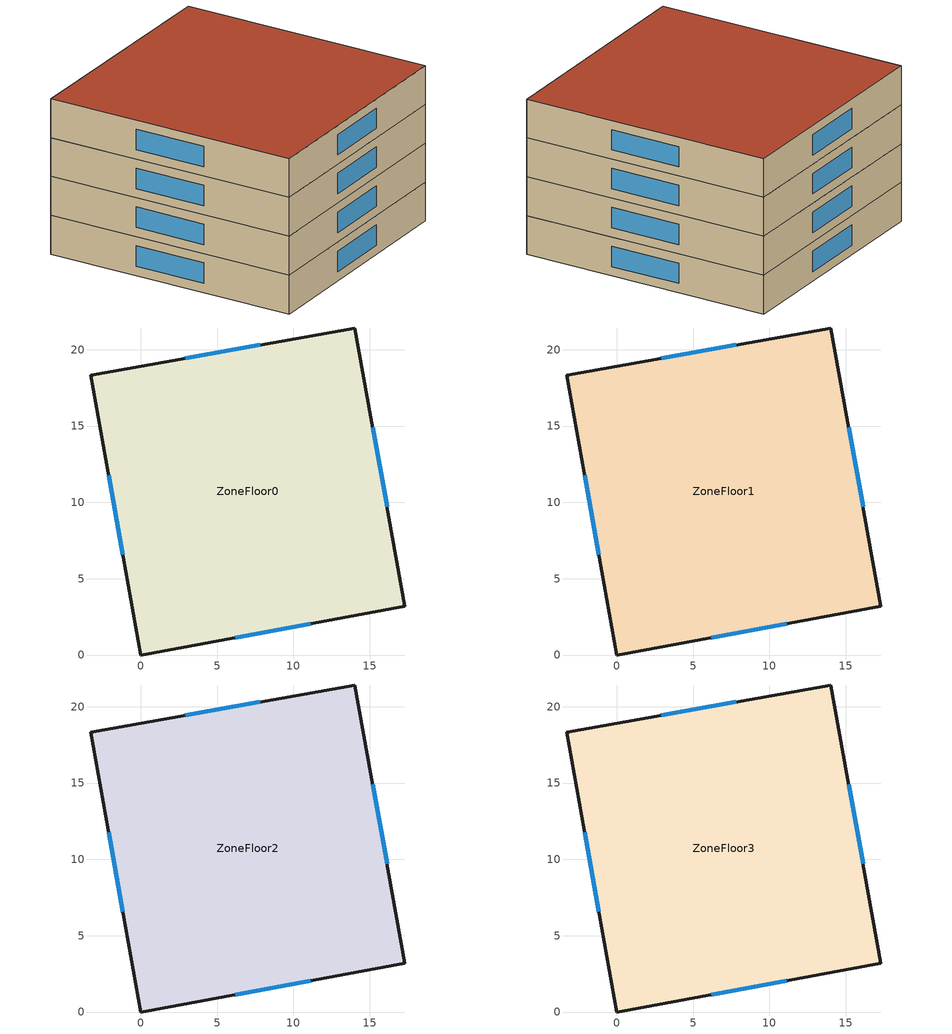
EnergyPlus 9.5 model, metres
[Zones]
ZoneFloor0
 floor ground (http://uesl_data/sources/archetypes/grounds/Ground1918_concrete_medium): 0,0 -3.29,18.34 14.03,21.42 17.3,3.19 z0
 wall outside (http://uesl_data/sources/archetypes/walls/Wall1918_brick_dl_medium): -3.29,18.34 0,0 17.3,3.19 14.03,21.42 -3.29,18.34 z0:2.85
 window (http://uesl_data/sources/archetypes/windows/Window1918_Standard): -2.11,11.78 -1.18,6.56 / 7.84,20.32 2.9,19.44 / 16.13,9.71 15.2,14.9 / 6.18,1.14 11.12,2.05 z0.68:2.17
ZoneFloor1
 floor to ZoneFloor0 (http://uesl_data/sources/archetypes/floors/cesar_default_internal_ceiling_mirrored): 0,0 -3.29,18.34 14.03,21.42 17.3,3.19 z2.85
 wall outside (http://uesl_data/sources/archetypes/walls/Wall1918_brick_dl_medium): -3.29,18.34 0,0 17.3,3.19 14.03,21.42 -3.29,18.34 z2.85:5.7
 window (http://uesl_data/sources/archetypes/windows/Window1918_Standard): -2.11,11.78 -1.18,6.56 / 7.84,20.32 2.9,19.44 / 16.13,9.71 15.2,14.9 / 6.18,1.14 11.12,2.05 z3.52:5.03
ZoneFloor2
 floor to ZoneFloor1 (http://uesl_data/sources/archetypes/floors/cesar_default_internal_ceiling_mirrored): 0,0 -3.29,18.34 14.03,21.42 17.3,3.19 z5.7
 wall outside (http://uesl_data/sources/archetypes/walls/Wall1918_brick_dl_medium): -3.29,18.34 0,0 17.3,3.19 14.03,21.42 -3.29,18.34 z5.7:8.55
 window (http://uesl_data/sources/archetypes/windows/Window1918_Standard): -2.11,11.78 -1.18,6.56 / 7.84,20.32 2.9,19.44 / 16.13,9.71 15.2,14.9 / 6.18,1.14 11.12,2.05 z6.38:7.88
ZoneFloor3
 floor to ZoneFloor2 (http://uesl_data/sources/archetypes/floors/cesar_default_internal_ceiling_mirrored): 0,0 -3.29,18.34 14.03,21.42 17.3,3.19 z8.55
 wall outside (http://uesl_data/sources/archetypes/walls/Wall1918_brick_dl_medium): -3.29,18.34 0,0 17.3,3.19 14.03,21.42 -3.29,18.34 z8.55:11.4
 window (http://uesl_data/sources/archetypes/windows/Window1918_Standard): -2.11,11.78 -1.18,6.56 / 7.84,20.32 2.9,19.44 / 16.13,9.71 15.2,14.9 / 6.18,1.14 11.12,2.05 z9.22:10.72
 roof outside (http://uesl_data/sources/archetypes/roofs/Roof1918_peatfiber_medium): 17.3,3.19 14.03,21.42 -3.29,18.34 0,0 z11.4
[BUILDING]
Building: North Axis=0; Terrain=Suburbs; Loads Convergence Tolerance Value=0.04; Temperature Convergence Tolerance Value=0.4; Solar Distribution=FullExterior; Maximum Number of Warmup Days=25; Minimum Number of Warmup Days=1
[SITE:GROUNDTEMPERATURE:BUILDINGSURFACE]
18, 18, 18, 18, 18, 18, 18, 18, 18, 18, 18, 18
[SITE:GROUNDTEMPERATURE:FCFACTORMETHOD]
January Ground Temperature=1.6; February Ground Temperature=0.7; March Ground Temperature=2.3; April Ground Temperature=4.8; May Ground Temperature=11.2; June Ground Temperature=16.2; July Ground Temperature=19.6; August Ground Temperature=20.6; September Ground Temperature=18.9; October Ground Temperature=15; November Ground Temperature=9.8; December Ground Temperature=5
[SITE:GROUNDTEMPERATURE:SHALLOW]
14, 14, 14, 14, 14, 14, 14, 14, 14, 14, 14, 14
[SITE:GROUNDTEMPERATURE:DEEP]
14, 14, 14, 14, 14, 14, 14, 14, 14, 14, 14, 14
[MATERIAL] Roughness=Rough; Thermal Absorptance=0.9
Name | Thickness | Conductivity | Density | Specific Heat | Solar Absorptance | Visible Absorptance
http://uesl_data/sources/archetypes/constructionLayers/1918_Gr2_L1; http://uesl_data/sources/archetypes/constructionLayers/1918_Ro1_L3 | 0.015 | 0.87 | 1600 | 1000 | 0.6 | 0.6
http://uesl_data/sources/archetypes/constructionLayers/1918_Gr2_L2 | 0.16 | 2.3 | 2300 | 1000 | 0.6 | 0.6
http://uesl_data/sources/archetypes/constructionLayers/1918_Gr2_L3 | 0.03 | 0.047 | 250 | 1300 | 0.6 | 0.6
http://uesl_data/sources/archetypes/constructionLayers/1918_Gr2_L4 | 0.02 | 0.7 | 1600 | 1000 | 0.7 | 0.7
http://uesl_data/sources/archetypes/constructionLayers/1918_Gr2_L5 | 0.025 | 0.14 | 550 | 2300 | 0.6 | 0.6
http://uesl_data/sources/archetypes/floors/cesar_default_internal_ceiling_L1 | 0.1 | 1.4 | 2100 | 840 | 0.6 | 0.6
http://uesl_data/sources/archetypes/constructionLayers/1918_Wa4_L1 | 0.115 | 0.96 | 2000 | 840 | 0.6 | 0.6
http://uesl_data/sources/archetypes/constructionLayers/1918_Wa4_L3 | 0.115 | 0.81 | 1500 | 840 | 0.6 | 0.6
http://uesl_data/sources/archetypes/constructionLayers/1918_Wa4_L4 | 0.015 | 0.7 | 1100 | 900 | 0.6 | 0.6
http://uesl_data/sources/archetypes/constructionLayers/1918_Ro1_L1 | 0.02 | 0.14 | 550 | 2300 | 0.6 | 0.6
http://uesl_data/sources/archetypes/constructionLayers/1918_Ro1_L2 | 0.04 | 0.047 | 250 | 1300 | 0.6 | 0.6
[MATERIAL:AIRGAP]
http://uesl_data/sources/archetypes/constructionLayers/1918_Wa4_L2: Thermal Resistance=0.175
[WINDOWMATERIAL:GLAZING] Optical Data Type=SpectralAverage; Solar Transmittance at Normal Incidence=0.775; Front Side Solar Reflectance at Normal Incidence=0.071; Back Side Solar Reflectance at Normal Incidence=0.071; Visible Transmittance at Normal Incidence=0.881; Front Side Visible Reflectance at Normal Incidence=0.08; Back Side Visible Reflectance at Normal Incidence=0.08; Infrared Transmittance at Normal Incidence=0; Front Side Infrared Hemispherical Emissivity=0.84; Back Side Infrared Hemispherical Emissivity=0.84; Conductivity=0.9; Dirt Correction Factor for Solar and Visible Transmittance=1; Solar Diffusing=No; Youngs modulus=72000000000; Poissons ratio=0.22
Name | Thickness
http://uesl_data/sources/archetypes/constructionLayers/1918_Wi1_L1 | 0.006
http://uesl_data/sources/archetypes/constructionLayers/1918_Wi1_L3 | 0.005
[WINDOWMATERIAL:GAS]
http://uesl_data/sources/archetypes/constructionLayers/1918_Wi1_L2: Gas Type=Air; Thickness=0.01
[CONSTRUCTION]
http://uesl_data/sources/archetypes/grounds/Ground1918_concrete_medium: http://uesl_data/sources/archetypes/constructionLayers/1918_Gr2_L1, http://uesl_data/sources/archetypes/constructionLayers/1918_Gr2_L2, http://uesl_data/sources/archetypes/constructionLayers/1918_Gr2_L3, http://uesl_data/sources/archetypes/constructionLayers/1918_Gr2_L4, http://uesl_data/sources/archetypes/constructionLayers/1918_Gr2_L5
http://uesl_data/sources/archetypes/floors/cesar_default_internal_ceiling_mirrored: http://uesl_data/sources/archetypes/floors/cesar_default_internal_ceiling_L1
http://uesl_data/sources/archetypes/walls/Wall1918_brick_dl_medium: http://uesl_data/sources/archetypes/constructionLayers/1918_Wa4_L1, http://uesl_data/sources/archetypes/constructionLayers/1918_Wa4_L2, http://uesl_data/sources/archetypes/constructionLayers/1918_Wa4_L3, http://uesl_data/sources/archetypes/constructionLayers/1918_Wa4_L4
http://uesl_data/sources/archetypes/roofs/Roof1918_peatfiber_medium: http://uesl_data/sources/archetypes/constructionLayers/1918_Ro1_L1, http://uesl_data/sources/archetypes/constructionLayers/1918_Ro1_L2, http://uesl_data/sources/archetypes/constructionLayers/1918_Ro1_L3
http://uesl_data/sources/archetypes/windows/Window1918_Standard: http://uesl_data/sources/archetypes/constructionLayers/1918_Wi1_L1, http://uesl_data/sources/archetypes/constructionLayers/1918_Wi1_L2, http://uesl_data/sources/archetypes/constructionLayers/1918_Wi1_L3
[ZONE] Type=1; Multiplier=1; Ceiling Height=autocalculate; Volume=autocalculate; Floor Area=autocalculate; Part of Total Floor Area=Yes
ZoneFloor0; ZoneFloor1; ZoneFloor2; ZoneFloor3
[PEOPLE] Number of People Schedule=mfh_nominal_occupancy; Number of People Calculation Method=Area/Person; Zone Floor Area per Person=25.64103; Fraction Radiant=0.3; Sensible Heat Fraction=autocalculate; Activity Level Schedule=mfh_nominal_activity; Carbon Dioxide Generation Rate=3.82e-08; Enable ASHRAE 55 Comfort Warnings=No; Mean Radiant Temperature Calculation Type=ZoneAveraged; Clothing Insulation Calculation Method=ClothingInsulationSchedule
Name | Zone or ZoneList
ZoneFloor0_People | ZoneFloor0
ZoneFloor1_People | ZoneFloor1
ZoneFloor2_People | ZoneFloor2
ZoneFloor3_People | ZoneFloor3
[LIGHTS] Schedule=mfh_nominal_lighting; Design Level Calculation Method=Watts/Area; Watts per Zone Floor Area=10.3104; Return Air Fraction=0; Fraction Radiant=0.4; Fraction Visible=0.2; Fraction Replaceable=1; EndUse Subcategory=General; Return Air Fraction Calculated from Plenum Temperature=No; Return Air Fraction Function of Plenum Temperature Coefficient 1=0; Return Air Fraction Function of Plenum Temperature Coefficient 2=0
Name | Zone or ZoneList
ZoneFloor0_Lights | ZoneFloor0
ZoneFloor1_Lights | ZoneFloor1
ZoneFloor2_Lights | ZoneFloor2
ZoneFloor3_Lights | ZoneFloor3
[ELECTRICEQUIPMENT] Schedule=mfh_nominal_appliances; Design Level Calculation Method=Watts/Area; Watts per Zone Floor Area=6.4; Fraction Latent=0; Fraction Radiant=0.75; Fraction Lost=0; EndUse Subcategory=General
Name | Zone or ZoneList
ZoneFloor0_Appliances | ZoneFloor0
ZoneFloor1_Appliances | ZoneFloor1
ZoneFloor2_Appliances | ZoneFloor2
ZoneFloor3_Appliances | ZoneFloor3
[HOTWATEREQUIPMENT] Schedule=mfh_nominal_dhw; Design Level Calculation Method=Watts/Area; Power per Zone Floor Area=4.216667; Fraction Latent=0; Fraction Radiant=0; Fraction Lost=1; EndUse Subcategory=General
Name | Zone or ZoneList
ZoneFloor0_DHW | ZoneFloor0
ZoneFloor1_DHW | ZoneFloor1
ZoneFloor2_DHW | ZoneFloor2
ZoneFloor3_DHW | ZoneFloor3
[ZONEINFILTRATION:DESIGNFLOWRATE] Schedule=Constant_1; Design Flow Rate Calculation Method=AirChanges/Hour; Air Changes per Hour=0.551667; Constant Term Coefficient=1; Temperature Term Coefficient=0; Velocity Term Coefficient=0; Velocity Squared Term Coefficient=0
Name | Zone or ZoneList
ZoneFloor0_Infiltration | ZoneFloor0
ZoneFloor1_Infiltration | ZoneFloor1
ZoneFloor2_Infiltration | ZoneFloor2
ZoneFloor3_Infiltration | ZoneFloor3
[HVACTEMPLATE:THERMOSTAT]
FIXED_Residential_thermostat: Heating Setpoint Schedule=mfh_nominal_thermostat_heating; Cooling Setpoint Schedule=mfh_nominal_thermostat_cooling
[HVACTEMPLATE:ZONE:IDEALLOADSAIRSYSTEM] Template Thermostat=FIXED_Residential_thermostat; Maximum Heating Supply Air Temperature=50; Minimum Cooling Supply Air Temperature=13; Maximum Heating Supply Air Humidity Ratio=0.0156; Minimum Cooling Supply Air Humidity Ratio=0.0077; Heating Limit=NoLimit; Cooling Limit=NoLimit; Dehumidification Control Type=ConstantSensibleHeatRatio; Cooling Sensible Heat Ratio=0.7; Dehumidification Setpoint=60; Humidification Control Type=None; Humidification Setpoint=30; Outdoor Air Method=DetailedSpecification; Outdoor Air Flow Rate per Person=0; Outdoor Air Flow Rate per Zone Floor Area=0; Outdoor Air Flow Rate per Zone=0; Design Specification Outdoor Air Object=FIXED_Residential_outdoorair; Demand Controlled Ventilation Type=None; Outdoor Air Economizer Type=NoEconomizer; Heat Recovery Type=None; Sensible Heat Recovery Effectiveness=0.7; Latent Heat Recovery Effectiveness=0.65
ZoneFloor0; ZoneFloor1; ZoneFloor2; ZoneFloor3
[DESIGNSPECIFICATION:OUTDOORAIR]
FIXED_Residential_outdoorair: Outdoor Air Method=Flow/Area; Outdoor Air Flow per Person=0; Outdoor Air Flow per Zone Floor Area=0.00129722; Outdoor Air Flow per Zone=0; Outdoor Air Flow Air Changes per Hour=0; Outdoor Air Schedule=mfh_nominal_ventilation
[SCHEDULE:CONSTANT]
Constant_1: Hourly Value=1
[SCHEDULE:FILE] Column Number=1; Rows to Skip at Top=0; Number of Hours of Data=8760; Column Separator=Comma; Interpolate to Timestep=No
Name | File
mfh_nominal_occupancy | profiles\mfh_nominal_occupancy.csv
mfh_nominal_activity | profiles\mfh_nominal_activity.csv
mfh_nominal_lighting | profiles\mfh_nominal_lighting.csv
mfh_nominal_appliances | profiles\mfh_nominal_appliances.csv
mfh_nominal_dhw | profiles\mfh_nominal_dhw.csv
mfh_nominal_thermostat_heating | profiles\mfh_nominal_thermostat_heating.csv
mfh_nominal_thermostat_cooling | profiles\mfh_nominal_thermostat_cooling.csv
mfh_nominal_ventilation | profiles\mfh_nominal_ventilation.csv
